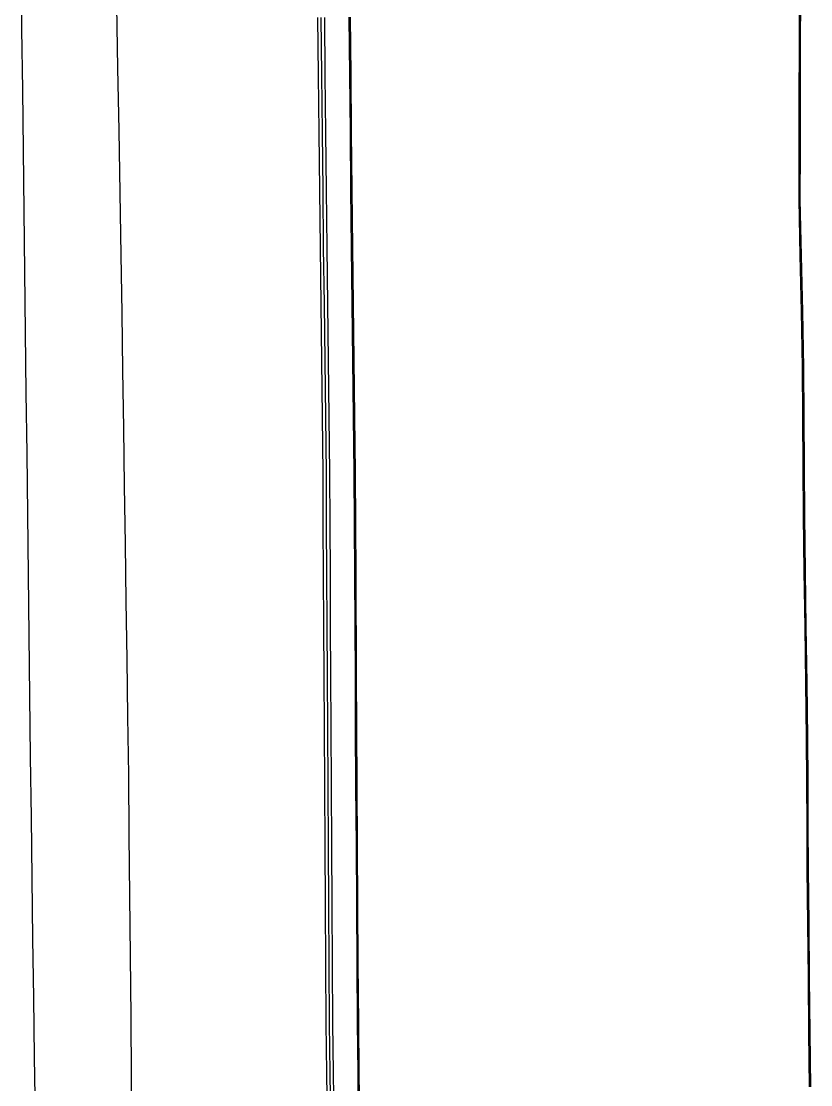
# Model space of a CAD drawing. Header units: feet. Extents: x 3174203 to 3175581, y 1715832 to 1717426.
# Drawn here: x 3175438.9 to 3175501.6, y 1716679 to 1716763.5 of the extents above; entities that cross this region are included whole.
import ezdxf

# ---------------------------------------------------------------- set-up
doc = ezdxf.new("R2010")
doc.units = ezdxf.units.FT
doc.header["$MEASUREMENT"] = 0
for name, color, linetype, lineweight in [('BACK_OF_CURB', 5, 'Continuous', 30), ('BOTTOM_OF_CURB', 3, 'Continuous', 30), ('FOOT_PATH', 2, 'Continuous', 30), ('GUTTER', 30, 'Continuous', 30), ('TOP_OF_CURB', 1, 'Continuous', 30)]:
    doc.layers.add(name, color=color, linetype=linetype, lineweight=lineweight)
doc.layers.add('PAVED_ROAD', color=140, linetype='Continuous', lineweight=30, true_color=0x38a9ff)

msp = doc.modelspace()

# ---------------------------------------------------------------- linework, layer by layer
at = {"layer": 'BACK_OF_CURB'}
msp.add_polyline3d([(3175462.453494, 1716763.758598, 5249.602123), (3175462.501723, 1716759.189883, 5249.697312), (3175462.549953, 1716754.621169, 5249.793854), (3175462.598182, 1716750.052454, 5249.894499), (3175462.646416, 1716745.483285, 5249.994512), (3175462.69955, 1716741.003792, 5250.097061), (3175462.752679, 1716736.524754, 5250.203141), (3175462.805808, 1716732.045716, 5250.304476), (3175462.858911, 1716727.568894, 5250.406992), (3175462.881105, 1716723.535842, 5250.503278), (3175462.903311, 1716719.500574, 5250.603761), (3175462.925517, 1716715.465306, 5250.708615), (3175462.947723, 1716711.430039, 5250.81427), (3175462.96993, 1716707.394607, 5250.924103), (3175462.998049, 1716702.688338, 5251.047949), (3175463.026167, 1716697.982233, 5251.167576), (3175463.054285, 1716693.276129, 5251.286), (3175463.082404, 1716688.570024, 5251.382902), (3175463.110534, 1716683.861838, 5251.478), (3175463.157279, 1716679.949922, 5251.668), (3175463.203998, 1716676.040089, 5251.648)], dxfattribs=at)
at = {"layer": 'BOTTOM_OF_CURB'}
msp.add_polyline3d([(3175463.768229, 1716676.046831, 5251.180599), (3175463.721509, 1716679.956665, 5251.09644), (3175463.674785, 1716683.866894, 5251.008176), (3175463.646664, 1716688.573395, 5250.89875), (3175463.618546, 1716693.2795, 5250.78675), (3175463.590428, 1716697.985604, 5250.678), (3175463.56231, 1716702.691709, 5250.57075), (3175463.534191, 1716707.397845, 5250.46024), (3175463.511985, 1716711.433144, 5250.368), (3175463.489779, 1716715.468412, 5250.277), (3175463.467573, 1716719.503679, 5250.186625), (3175463.445367, 1716723.538947, 5250.0995), (3175463.423164, 1716727.573793, 5250.011081), (3175463.37004, 1716732.052409, 5249.911708), (3175463.316911, 1716736.531447, 5249.81575), (3175463.263781, 1716741.010485, 5249.7205), (3175463.210651, 1716745.48961, 5249.623), (3175463.162421, 1716750.058411, 5249.51975), (3175463.114192, 1716754.627125, 5249.41625), (3175463.065963, 1716759.19584, 5249.31625), (3175463.017733, 1716763.764554, 5249.21275)], dxfattribs=at)
at = {"layer": 'FOOT_PATH'}
for points in [[(3175440.057478, 1716676.50224, 5252.24354), (3175439.985209, 1716681.199451, 5252.140097), (3175439.91294, 1716685.896662, 5252.036031), (3175439.84067, 1716690.593872, 5251.928529), (3175439.783485, 1716695.411109, 5251.814727), (3175439.7263, 1716700.228345, 5251.702616), (3175439.669115, 1716705.045581, 5251.592654), (3175439.611929, 1716709.862818, 5251.481852), (3175439.554744, 1716714.680054, 5251.367812), (3175439.497559, 1716719.49729, 5251.254703), (3175439.440374, 1716724.314526, 5251.145492), (3175439.383189, 1716729.131763, 5251.039875), (3175439.326003, 1716733.948999, 5250.937766), (3175439.268818, 1716738.766235, 5250.836881), (3175439.211633, 1716743.583472, 5250.737), (3175439.154448, 1716748.400708, 5250.578), (3175439.097262, 1716753.217944, 5250.529), (3175439.040077, 1716758.035181, 5250.592), (3175438.982892, 1716762.852417, 5250.261), (3175438.925707, 1716767.669653, 5250.192)], [(3175446.492584, 1716764.69601, 5250.11434), (3175446.578579, 1716759.745445, 5250.230975), (3175446.664575, 1716754.79488, 5250.344514), (3175446.75057, 1716749.844315, 5250.454258), (3175446.836566, 1716744.89375, 5250.560561), (3175446.902716, 1716740.30795, 5250.658443), (3175446.968866, 1716735.72215, 5250.753051), (3175447.035017, 1716731.13635, 5250.851452), (3175447.101167, 1716726.55055, 5250.95431), (3175447.167318, 1716721.964751, 5251.057997), (3175447.233468, 1716717.378951, 5251.166312), (3175447.299618, 1716712.793151, 5251.279579), (3175447.365769, 1716708.207351, 5251.3975), (3175447.431919, 1716703.621551, 5251.51559), (3175447.477102, 1716698.816222, 5251.635529), (3175447.522285, 1716694.010894, 5251.751507), (3175447.567468, 1716689.205565, 5251.863272), (3175447.612651, 1716684.400236, 5251.974262), (3175447.657834, 1716679.594908, 5252.080949), (3175447.703017, 1716674.789579, 5252.183109)]]:
    msp.add_polyline3d(points, dxfattribs=at)
at = {"layer": 'GUTTER'}
for points in [[(3175501.611133, 1716678.823349, 5251.214), (3175501.568137, 1716683.147549, 5251.179), (3175501.525141, 1716687.471749, 5251.049), (3175501.482146, 1716691.795949, 5250.934545), (3175501.43915, 1716696.120149, 5250.82125), (3175501.419293, 1716699.585039, 5250.736862), (3175501.399437, 1716703.049929, 5250.653732), (3175501.37958, 1716706.514819, 5250.577404), (3175501.319294, 1716710.931776, 5250.48475), (3175501.259008, 1716715.348732, 5250.39325), (3175501.198721, 1716719.765688, 5250.305813), (3175501.138435, 1716724.182644, 5250.222), (3175501.115482, 1716728.113646, 5250.146), (3175501.092529, 1716732.044648, 5250.067649), (3175501.069575, 1716735.97565, 5249.986269), (3175500.974558, 1716740.413522, 5249.893782), (3175500.879541, 1716744.851394, 5249.798184), (3175500.784523, 1716749.289266, 5249.699176), (3175500.792638, 1716753.3413, 5249.606294), (3175500.800752, 1716757.393334, 5249.514438), (3175500.808866, 1716761.445368, 5249.42075), (3175500.81698, 1716765.497402, 5249.327082)], [(3175465.70995, 1716676.068574, 5251.2975), (3175465.663254, 1716679.976435, 5251.21), (3175465.616558, 1716683.884296, 5251.121), (3175465.588447, 1716688.589235, 5251.016), (3175465.532224, 1716697.999112, 5250.8), (3175465.504113, 1716702.70405, 5250.688448), (3175465.476002, 1716707.408989, 5250.57979), (3175465.45379, 1716711.445321, 5250.491), (3175465.431578, 1716715.481654, 5250.399), (3175465.409367, 1716719.517987, 5250.3055), (3175465.387155, 1716723.554319, 5250.216), (3175465.364943, 1716727.590652, 5250.12674), (3175465.3118, 1716732.070832, 5250.02475), (3175465.258658, 1716736.551013, 5249.924313), (3175465.205515, 1716741.031194, 5249.827), (3175465.152373, 1716745.511375, 5249.7275), (3175465.104144, 1716750.080051, 5249.6235), (3175465.055915, 1716754.648726, 5249.521), (3175465.007686, 1716759.217402, 5249.419), (3175464.959457, 1716763.786078, 5249.319)]]:
    msp.add_polyline3d(points, dxfattribs=at)
at = {"layer": 'PAVED_ROAD'}
for points in [[(3175501.511138, 1716678.822301, 5251.17181), (3175501.468142, 1716683.146567, 5251.080911), (3175501.425146, 1716687.470833, 5250.989428), (3175501.382149, 1716691.795099, 5250.894721), (3175501.339153, 1716696.119365, 5250.79728), (3175501.319297, 1716699.584194, 5250.723252), (3175501.29944, 1716703.049022, 5250.652364), (3175501.279584, 1716706.513851, 5250.582), (3175501.219298, 1716710.930805, 5250.4915), (3175501.159012, 1716715.34776, 5250.40025), (3175501.098725, 1716719.764715, 5250.312), (3175501.038439, 1716724.18167, 5250.225), (3175501.015487, 1716728.112542, 5250.149), (3175500.992534, 1716732.043415, 5250.071093), (3175500.969582, 1716735.974287, 5249.992539), (3175500.874561, 1716740.41229, 5249.899966), (3175500.779541, 1716744.850293, 5249.804373), (3175500.684521, 1716749.288296, 5249.705698), (3175500.692635, 1716753.340347, 5249.61175), (3175500.70075, 1716757.392398, 5249.5205), (3175500.708864, 1716761.444449, 5249.42625), (3175500.716978, 1716765.4965, 5249.33326)], [(3175465.809943, 1716676.069769, 5251.3035), (3175465.763247, 1716679.97763, 5251.215998), (3175465.716555, 1716683.885193, 5251.127), (3175465.688445, 1716688.589832, 5251.019), (3175465.660334, 1716693.294771, 5250.911), (3175465.604111, 1716702.704648, 5250.693), (3175465.576, 1716707.409563, 5250.584983), (3175465.553789, 1716711.445872, 5250.496), (3175465.509365, 1716719.518537, 5250.309), (3175465.487153, 1716723.554869, 5250.22), (3175465.46494, 1716727.59152, 5250.131), (3175465.411793, 1716732.072019, 5250.029498), (3175465.358651, 1716736.552199, 5249.928375), (3175465.305508, 1716741.03238, 5249.83), (3175465.252366, 1716745.512496, 5249.731617), (3175465.204138, 1716750.081106, 5249.6285), (3175465.155909, 1716754.649782, 5249.525), (3175465.10768, 1716759.218458, 5249.425), (3175465.059451, 1716763.787134, 5249.324)]]:
    msp.add_polyline3d(points, dxfattribs=at)
at = {"layer": 'TOP_OF_CURB'}
msp.add_polyline3d([(3175462.717329, 1716763.761383, 5249.602123), (3175462.765558, 1716759.192668, 5249.697312), (3175462.813788, 1716754.623954, 5249.793854), (3175462.862017, 1716750.05524, 5249.894499), (3175462.910249, 1716745.486243, 5249.994512), (3175462.963382, 1716741.006922, 5250.097061), (3175463.016511, 1716736.527884, 5250.203141), (3175463.06964, 1716732.048846, 5250.304476), (3175463.122752, 1716727.571184, 5250.406992), (3175463.144951, 1716723.537294, 5250.503278), (3175463.167157, 1716719.502026, 5250.603761), (3175463.189363, 1716715.466758, 5250.708615), (3175463.211569, 1716711.431491, 5250.81427), (3175463.233775, 1716707.396121, 5250.924103), (3175463.261894, 1716702.689914, 5251.047949), (3175463.290012, 1716697.98381, 5251.167576), (3175463.31813, 1716693.277705, 5251.286), (3175463.346249, 1716688.5716, 5251.382902), (3175463.374375, 1716683.864202, 5251.478), (3175463.42111, 1716679.953075, 5251.668), (3175463.467829, 1716676.043242, 5251.648)], dxfattribs=at)

doc.saveas('drawing.dxf')
